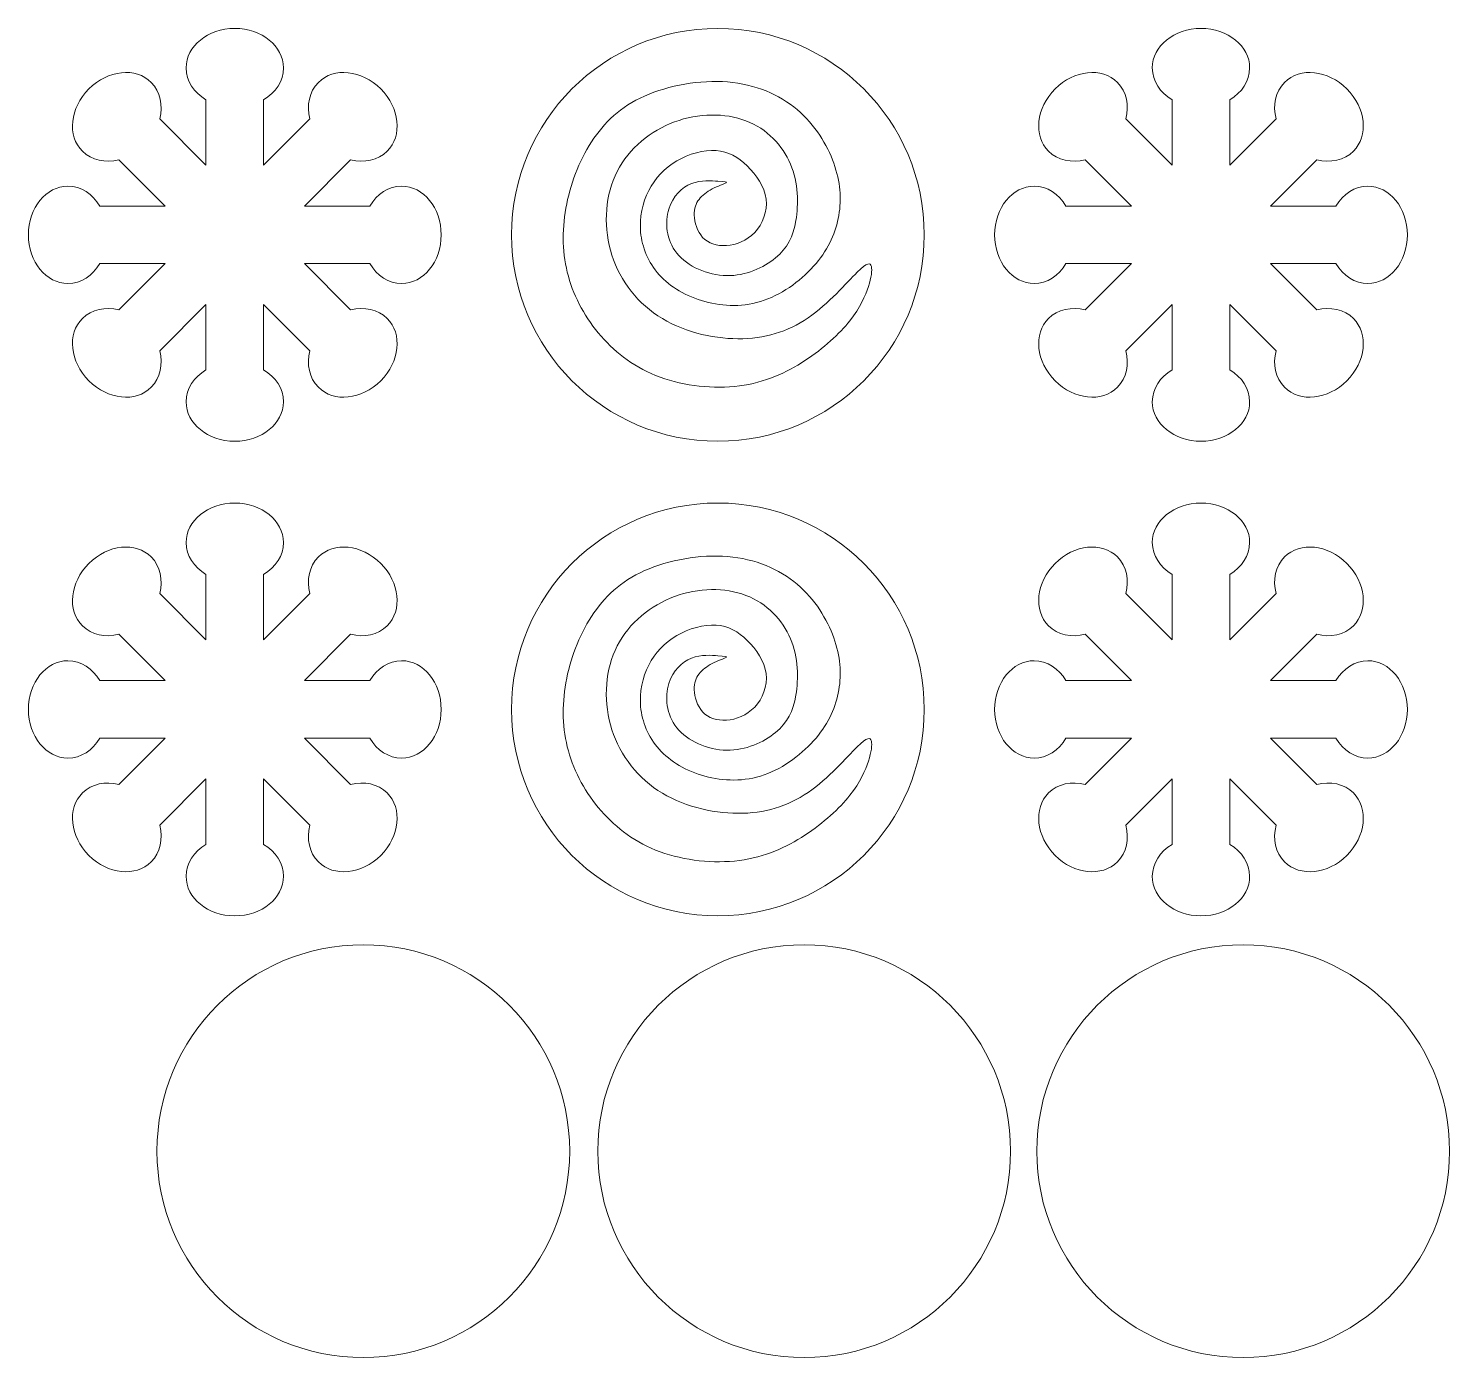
# Model space of a CAD drawing. Header units: centimetres. Extents: x -64 to 64, y -41 to 41.
# Drawn here: x -36.6 to -26.5, y -40.03 to -30.59 of the extents above; entities that cross this region are included whole.
import ezdxf

# ---------------------------------------------------------------- set-up
doc = ezdxf.new("R2010")
doc.units = ezdxf.units.CM
doc.header["$MEASUREMENT"] = 0
doc.layers.add('layer 1', color=7, linetype='Continuous')

msp = doc.modelspace()

# ---------------------------------------------------------------- linework, layer by layer
at = {"layer": 'layer 1', "color": 242, "lineweight": 9}
for points, knots in [([(-35.9564, -32.58827), (-35.9564, -32.58827), (-35.62755, -32.25941), (-35.62755, -32.25941), (-35.62755, -32.25941), (-35.62755, -32.25941), (-36.09263, -32.25941), (-36.09263, -32.25941), (-36.09263, -32.25941), (-36.14375, -32.345), (-36.22607, -32.40056), (-36.31897, -32.40056), (-36.31897, -32.40056), (-36.47411, -32.40056), (-36.59985, -32.24569), (-36.59985, -32.05465), (-36.59985, -32.05465), (-36.59985, -31.8636), (-36.47411, -31.70875), (-36.31897, -31.70875), (-36.31897, -31.70875), (-36.22607, -31.70875), (-36.14375, -31.76431), (-36.09263, -31.84988), (-36.09263, -31.84988), (-36.09263, -31.84988), (-35.62755, -31.84988), (-35.62755, -31.84988), (-35.62755, -31.84988), (-35.62755, -31.84988), (-35.9564, -31.52103), (-35.9564, -31.52103), (-35.9564, -31.52103), (-36.05305, -31.54539), (-36.15057, -31.52645), (-36.21627, -31.46076), (-36.21627, -31.46076), (-36.32595, -31.35107), (-36.30536, -31.15265), (-36.17028, -31.01756), (-36.17028, -31.01756), (-36.03519, -30.88247), (-35.83676, -30.86187), (-35.72707, -30.97157), (-35.72707, -30.97157), (-35.66137, -31.03725), (-35.64245, -31.13477), (-35.6668, -31.23144), (-35.6668, -31.23144), (-35.6668, -31.23144), (-35.33795, -31.56028), (-35.33795, -31.56028), (-35.33795, -31.56028), (-35.33795, -31.56028), (-35.33795, -31.09521), (-35.33795, -31.09521), (-35.33795, -31.09521), (-35.42351, -31.04409), (-35.47909, -30.96177), (-35.47909, -30.86887), (-35.47909, -30.86887), (-35.47909, -30.71373), (-35.32421, -30.58797), (-35.13319, -30.58797), (-35.13319, -30.58797), (-34.94215, -30.58797), (-34.78727, -30.71373), (-34.78727, -30.86887), (-34.78727, -30.86887), (-34.78727, -30.96177), (-34.84284, -31.04409), (-34.92841, -31.09521), (-34.92841, -31.09521), (-34.92841, -31.09521), (-34.92841, -31.56028), (-34.92841, -31.56028), (-34.92841, -31.56028), (-34.92841, -31.56028), (-34.59957, -31.23144), (-34.59957, -31.23144), (-34.59957, -31.23144), (-34.62392, -31.13477), (-34.605, -31.03725), (-34.53931, -30.97157), (-34.53931, -30.97157), (-34.42961, -30.86187), (-34.23119, -30.88247), (-34.09609, -31.01756), (-34.09609, -31.01756), (-33.96101, -31.15265), (-33.94041, -31.35107), (-34.05011, -31.46076), (-34.05011, -31.46076), (-34.1158, -31.52645), (-34.21332, -31.54539), (-34.30997, -31.52103), (-34.30997, -31.52103), (-34.30997, -31.52103), (-34.63881, -31.84988), (-34.63881, -31.84988), (-34.63881, -31.84988), (-34.63881, -31.84988), (-34.17375, -31.84988), (-34.17375, -31.84988), (-34.17375, -31.84988), (-34.12263, -31.76431), (-34.04029, -31.70875), (-33.9474, -31.70875), (-33.9474, -31.70875), (-33.79227, -31.70875), (-33.66652, -31.8636), (-33.66652, -32.05465), (-33.66652, -32.05465), (-33.66652, -32.24569), (-33.79227, -32.40056), (-33.9474, -32.40056), (-33.9474, -32.40056), (-34.04029, -32.40056), (-34.12263, -32.345), (-34.17375, -32.25941), (-34.17375, -32.25941), (-34.17375, -32.25941), (-34.63881, -32.25941), (-34.63881, -32.25941), (-34.63881, -32.25941), (-34.63881, -32.25941), (-34.30997, -32.58827), (-34.30997, -32.58827), (-34.30997, -32.58827), (-34.21332, -32.56391), (-34.1158, -32.58284), (-34.05011, -32.64853), (-34.05011, -32.64853), (-33.94041, -32.75821), (-33.96101, -32.95664), (-34.09609, -33.09173), (-34.09609, -33.09173), (-34.23119, -33.22683), (-34.42961, -33.24741), (-34.53931, -33.13772), (-34.53931, -33.13772), (-34.605, -33.07204), (-34.62392, -32.97452), (-34.59957, -32.87785), (-34.59957, -32.87785), (-34.59957, -32.87785), (-34.92841, -32.54901), (-34.92841, -32.54901), (-34.92841, -32.54901), (-34.92841, -32.54901), (-34.92841, -33.01408), (-34.92841, -33.01408), (-34.92841, -33.01408), (-34.84284, -33.0652), (-34.78727, -33.14755), (-34.78727, -33.24044), (-34.78727, -33.24044), (-34.78727, -33.39556), (-34.94215, -33.52131), (-35.13319, -33.52131), (-35.13319, -33.52131), (-35.32421, -33.52131), (-35.47909, -33.39556), (-35.47909, -33.24044), (-35.47909, -33.24044), (-35.47909, -33.14755), (-35.42351, -33.0652), (-35.33795, -33.01408), (-35.33795, -33.01408), (-35.33795, -33.01408), (-35.33795, -32.54901), (-35.33795, -32.54901), (-35.33795, -32.54901), (-35.33795, -32.54901), (-35.6668, -32.87785), (-35.6668, -32.87785), (-35.6668, -32.87785), (-35.64245, -32.97452), (-35.66137, -33.07204), (-35.72707, -33.13772), (-35.72707, -33.13772), (-35.83676, -33.24741), (-36.03519, -33.22683), (-36.17028, -33.09173), (-36.17028, -33.09173), (-36.30536, -32.95664), (-36.32595, -32.75821), (-36.21627, -32.64853), (-36.21627, -32.64853), (-36.15057, -32.58284), (-36.05305, -32.56391), (-35.9564, -32.58827)], [0, 0, 0, 0, 0.02040816, 0.02040816, 0.02040816, 0.02040816, 0.04081633, 0.04081633, 0.04081633, 0.04081633, 0.06122449, 0.06122449, 0.06122449, 0.06122449, 0.08163265, 0.08163265, 0.08163265, 0.08163265, 0.10204082, 0.10204082, 0.10204082, 0.10204082, 0.12244898, 0.12244898, 0.12244898, 0.12244898, 0.14285714, 0.14285714, 0.14285714, 0.14285714, 0.16326531, 0.16326531, 0.16326531, 0.16326531, 0.18367347, 0.18367347, 0.18367347, 0.18367347, 0.20408163, 0.20408163, 0.20408163, 0.20408163, 0.2244898, 0.2244898, 0.2244898, 0.2244898, 0.24489796, 0.24489796, 0.24489796, 0.24489796, 0.26530612, 0.26530612, 0.26530612, 0.26530612, 0.28571429, 0.28571429, 0.28571429, 0.28571429, 0.30612245, 0.30612245, 0.30612245, 0.30612245, 0.32653061, 0.32653061, 0.32653061, 0.32653061, 0.34693878, 0.34693878, 0.34693878, 0.34693878, 0.36734694, 0.36734694, 0.36734694, 0.36734694, 0.3877551, 0.3877551, 0.3877551, 0.3877551, 0.40816327, 0.40816327, 0.40816327, 0.40816327, 0.42857143, 0.42857143, 0.42857143, 0.42857143, 0.44897959, 0.44897959, 0.44897959, 0.44897959, 0.46938776, 0.46938776, 0.46938776, 0.46938776, 0.48979592, 0.48979592, 0.48979592, 0.48979592, 0.51020408, 0.51020408, 0.51020408, 0.51020408, 0.53061224, 0.53061224, 0.53061224, 0.53061224, 0.55102041, 0.55102041, 0.55102041, 0.55102041, 0.57142857, 0.57142857, 0.57142857, 0.57142857, 0.59183673, 0.59183673, 0.59183673, 0.59183673, 0.6122449, 0.6122449, 0.6122449, 0.6122449, 0.63265306, 0.63265306, 0.63265306, 0.63265306, 0.65306122, 0.65306122, 0.65306122, 0.65306122, 0.67346939, 0.67346939, 0.67346939, 0.67346939, 0.69387755, 0.69387755, 0.69387755, 0.69387755, 0.71428571, 0.71428571, 0.71428571, 0.71428571, 0.73469388, 0.73469388, 0.73469388, 0.73469388, 0.75510204, 0.75510204, 0.75510204, 0.75510204, 0.7755102, 0.7755102, 0.7755102, 0.7755102, 0.79591837, 0.79591837, 0.79591837, 0.79591837, 0.81632653, 0.81632653, 0.81632653, 0.81632653, 0.83673469, 0.83673469, 0.83673469, 0.83673469, 0.85714286, 0.85714286, 0.85714286, 0.85714286, 0.87755102, 0.87755102, 0.87755102, 0.87755102, 0.89795918, 0.89795918, 0.89795918, 0.89795918, 0.91836735, 0.91836735, 0.91836735, 0.91836735, 0.93877551, 0.93877551, 0.93877551, 0.93877551, 0.95918367, 0.95918367, 0.95918367, 0.95918367, 1, 1, 1, 1]), ([(-31.69986, -30.58798), (-32.50988, -30.58798), (-33.16652, -31.24462), (-33.16652, -32.05464), (-33.16652, -32.05464), (-33.16652, -32.86466), (-32.50988, -33.5213), (-31.69986, -33.5213), (-31.69986, -33.5213), (-30.88984, -33.5213), (-30.2332, -32.86466), (-30.2332, -32.05464), (-30.2332, -32.05464), (-30.2332, -31.24462), (-30.88984, -30.58798), (-31.69986, -30.58798)], [0, 0, 0, 0, 0.2, 0.2, 0.2, 0.2, 0.4, 0.4, 0.4, 0.4, 0.6, 0.6, 0.6, 0.6, 1, 1, 1, 1]), ([(-27.44332, -32.58827), (-27.44332, -32.58827), (-27.77217, -32.25943), (-27.77217, -32.25943), (-27.77217, -32.25943), (-27.77217, -32.25943), (-27.30709, -32.25943), (-27.30709, -32.25943), (-27.30709, -32.25943), (-27.25596, -32.34499), (-27.17364, -32.40056), (-27.08075, -32.40056), (-27.08075, -32.40056), (-26.92561, -32.40056), (-26.79985, -32.24568), (-26.79985, -32.05465), (-26.79985, -32.05465), (-26.79985, -31.8636), (-26.92561, -31.70873), (-27.08075, -31.70873), (-27.08075, -31.70873), (-27.17364, -31.70873), (-27.25596, -31.76431), (-27.30709, -31.84988), (-27.30709, -31.84988), (-27.30709, -31.84988), (-27.77217, -31.84988), (-27.77217, -31.84988), (-27.77217, -31.84988), (-27.77217, -31.84988), (-27.44332, -31.52103), (-27.44332, -31.52103), (-27.44332, -31.52103), (-27.34665, -31.54537), (-27.24913, -31.52645), (-27.18345, -31.46076), (-27.18345, -31.46076), (-27.07376, -31.35107), (-27.09435, -31.15265), (-27.22943, -31.01756), (-27.22943, -31.01756), (-27.36453, -30.88247), (-27.56295, -30.86188), (-27.67264, -30.97157), (-27.67264, -30.97157), (-27.73833, -31.03725), (-27.75725, -31.13477), (-27.73291, -31.23144), (-27.73291, -31.23144), (-27.73291, -31.23144), (-28.06176, -31.56029), (-28.06176, -31.56029), (-28.06176, -31.56029), (-28.06176, -31.56029), (-28.06176, -31.09521), (-28.06176, -31.09521), (-28.06176, -31.09521), (-27.97619, -31.04409), (-27.92061, -30.96176), (-27.92061, -30.86887), (-27.92061, -30.86887), (-27.92061, -30.71373), (-28.07548, -30.58797), (-28.26653, -30.58797), (-28.26653, -30.58797), (-28.45756, -30.58797), (-28.61244, -30.71373), (-28.61244, -30.86887), (-28.61244, -30.86887), (-28.61244, -30.96176), (-28.55687, -31.04409), (-28.47131, -31.09521), (-28.47131, -31.09521), (-28.47131, -31.09521), (-28.47131, -31.56029), (-28.47131, -31.56029), (-28.47131, -31.56029), (-28.47131, -31.56029), (-28.80015, -31.23144), (-28.80015, -31.23144), (-28.80015, -31.23144), (-28.7758, -31.13477), (-28.79472, -31.03725), (-28.86041, -30.97157), (-28.86041, -30.97157), (-28.97009, -30.86188), (-29.16852, -30.88247), (-29.30361, -31.01756), (-29.30361, -31.01756), (-29.43871, -31.15265), (-29.45929, -31.35107), (-29.3496, -31.46076), (-29.3496, -31.46076), (-29.28392, -31.52645), (-29.1864, -31.54537), (-29.08973, -31.52103), (-29.08973, -31.52103), (-29.08973, -31.52103), (-28.76089, -31.84988), (-28.76089, -31.84988), (-28.76089, -31.84988), (-28.76089, -31.84988), (-29.22595, -31.84988), (-29.22595, -31.84988), (-29.22595, -31.84988), (-29.27708, -31.76431), (-29.35941, -31.70873), (-29.45232, -31.70873), (-29.45232, -31.70873), (-29.60744, -31.70873), (-29.73319, -31.8636), (-29.73319, -32.05465), (-29.73319, -32.05465), (-29.73319, -32.24568), (-29.60744, -32.40056), (-29.45232, -32.40056), (-29.45232, -32.40056), (-29.35941, -32.40056), (-29.27708, -32.34499), (-29.22595, -32.25943), (-29.22595, -32.25943), (-29.22595, -32.25943), (-28.76089, -32.25943), (-28.76089, -32.25943), (-28.76089, -32.25943), (-28.76089, -32.25943), (-29.08973, -32.58827), (-29.08973, -32.58827), (-29.08973, -32.58827), (-29.1864, -32.56392), (-29.28392, -32.58285), (-29.3496, -32.64853), (-29.3496, -32.64853), (-29.45929, -32.75821), (-29.43871, -32.95664), (-29.30361, -33.09173), (-29.30361, -33.09173), (-29.16852, -33.22684), (-28.97009, -33.24741), (-28.86041, -33.13772), (-28.86041, -33.13772), (-28.79472, -33.07204), (-28.7758, -32.97452), (-28.80015, -32.87785), (-28.80015, -32.87785), (-28.80015, -32.87785), (-28.47131, -32.54901), (-28.47131, -32.54901), (-28.47131, -32.54901), (-28.47131, -32.54901), (-28.47131, -33.01407), (-28.47131, -33.01407), (-28.47131, -33.01407), (-28.55687, -33.0652), (-28.61244, -33.14755), (-28.61244, -33.24044), (-28.61244, -33.24044), (-28.61244, -33.39556), (-28.45756, -33.52131), (-28.26653, -33.52131), (-28.26653, -33.52131), (-28.07548, -33.52131), (-27.92061, -33.39556), (-27.92061, -33.24044), (-27.92061, -33.24044), (-27.92061, -33.14755), (-27.97619, -33.0652), (-28.06176, -33.01407), (-28.06176, -33.01407), (-28.06176, -33.01407), (-28.06176, -32.54901), (-28.06176, -32.54901), (-28.06176, -32.54901), (-28.06176, -32.54901), (-27.73291, -32.87785), (-27.73291, -32.87785), (-27.73291, -32.87785), (-27.75725, -32.97452), (-27.73833, -33.07204), (-27.67264, -33.13772), (-27.67264, -33.13772), (-27.56295, -33.24741), (-27.36453, -33.22684), (-27.22943, -33.09173), (-27.22943, -33.09173), (-27.09435, -32.95664), (-27.07376, -32.75821), (-27.18345, -32.64853), (-27.18345, -32.64853), (-27.24913, -32.58285), (-27.34665, -32.56392), (-27.44332, -32.58827)], [0, 0, 0, 0, 0.02040816, 0.02040816, 0.02040816, 0.02040816, 0.04081633, 0.04081633, 0.04081633, 0.04081633, 0.06122449, 0.06122449, 0.06122449, 0.06122449, 0.08163265, 0.08163265, 0.08163265, 0.08163265, 0.10204082, 0.10204082, 0.10204082, 0.10204082, 0.12244898, 0.12244898, 0.12244898, 0.12244898, 0.14285714, 0.14285714, 0.14285714, 0.14285714, 0.16326531, 0.16326531, 0.16326531, 0.16326531, 0.18367347, 0.18367347, 0.18367347, 0.18367347, 0.20408163, 0.20408163, 0.20408163, 0.20408163, 0.2244898, 0.2244898, 0.2244898, 0.2244898, 0.24489796, 0.24489796, 0.24489796, 0.24489796, 0.26530612, 0.26530612, 0.26530612, 0.26530612, 0.28571429, 0.28571429, 0.28571429, 0.28571429, 0.30612245, 0.30612245, 0.30612245, 0.30612245, 0.32653061, 0.32653061, 0.32653061, 0.32653061, 0.34693878, 0.34693878, 0.34693878, 0.34693878, 0.36734694, 0.36734694, 0.36734694, 0.36734694, 0.3877551, 0.3877551, 0.3877551, 0.3877551, 0.40816327, 0.40816327, 0.40816327, 0.40816327, 0.42857143, 0.42857143, 0.42857143, 0.42857143, 0.44897959, 0.44897959, 0.44897959, 0.44897959, 0.46938776, 0.46938776, 0.46938776, 0.46938776, 0.48979592, 0.48979592, 0.48979592, 0.48979592, 0.51020408, 0.51020408, 0.51020408, 0.51020408, 0.53061224, 0.53061224, 0.53061224, 0.53061224, 0.55102041, 0.55102041, 0.55102041, 0.55102041, 0.57142857, 0.57142857, 0.57142857, 0.57142857, 0.59183673, 0.59183673, 0.59183673, 0.59183673, 0.6122449, 0.6122449, 0.6122449, 0.6122449, 0.63265306, 0.63265306, 0.63265306, 0.63265306, 0.65306122, 0.65306122, 0.65306122, 0.65306122, 0.67346939, 0.67346939, 0.67346939, 0.67346939, 0.69387755, 0.69387755, 0.69387755, 0.69387755, 0.71428571, 0.71428571, 0.71428571, 0.71428571, 0.73469388, 0.73469388, 0.73469388, 0.73469388, 0.75510204, 0.75510204, 0.75510204, 0.75510204, 0.7755102, 0.7755102, 0.7755102, 0.7755102, 0.79591837, 0.79591837, 0.79591837, 0.79591837, 0.81632653, 0.81632653, 0.81632653, 0.81632653, 0.83673469, 0.83673469, 0.83673469, 0.83673469, 0.85714286, 0.85714286, 0.85714286, 0.85714286, 0.87755102, 0.87755102, 0.87755102, 0.87755102, 0.89795918, 0.89795918, 0.89795918, 0.89795918, 0.91836735, 0.91836735, 0.91836735, 0.91836735, 0.93877551, 0.93877551, 0.93877551, 0.93877551, 0.95918367, 0.95918367, 0.95918367, 0.95918367, 1, 1, 1, 1]), ([(-30.71015, -32.32099), (-30.78431, -32.39404), (-30.91244, -32.54465), (-31.05855, -32.64467), (-31.05855, -32.64467), (-31.20465, -32.7447), (-31.36873, -32.79415), (-31.55755, -32.79303), (-31.55755, -32.79303), (-31.74636, -32.7919), (-31.9599, -32.7402), (-32.12624, -32.63007), (-32.12624, -32.63007), (-32.29257, -32.51992), (-32.41169, -32.35133), (-32.46339, -32.16366), (-32.46339, -32.16366), (-32.51509, -31.97596), (-32.49936, -31.76916), (-32.41507, -31.60396), (-32.41507, -31.60396), (-32.33078, -31.43875), (-32.17793, -31.31512), (-32.00767, -31.25219), (-32.00767, -31.25219), (-31.83741, -31.18927), (-31.64973, -31.18702), (-31.50027, -31.24435), (-31.50027, -31.24435), (-31.35079, -31.30168), (-31.23953, -31.41855), (-31.18335, -31.55229), (-31.18335, -31.55229), (-31.12715, -31.68603), (-31.12605, -31.83664), (-31.14573, -31.9524), (-31.14573, -31.9524), (-31.1654, -32.06816), (-31.20584, -32.14907), (-31.29015, -32.21875), (-31.29015, -32.21875), (-31.37444, -32.28842), (-31.50255, -32.34687), (-31.63799, -32.34462), (-31.63799, -32.34462), (-31.77341, -32.34235), (-31.91615, -32.27943), (-31.99199, -32.18502), (-31.99199, -32.18502), (-32.06784, -32.09061), (-32.07682, -31.96473), (-32.04871, -31.87145), (-32.04871, -31.87145), (-32.02059, -31.77815), (-31.9554, -31.71747), (-31.88685, -31.6905), (-31.88685, -31.6905), (-31.81828, -31.66352), (-31.74636, -31.67027), (-31.69916, -31.67365), (-31.69916, -31.67365), (-31.65195, -31.67701), (-31.62947, -31.67701), (-31.64184, -31.68489), (-31.64184, -31.68489), (-31.6542, -31.69275), (-31.7014, -31.70848), (-31.74075, -31.72871), (-31.74075, -31.72871), (-31.78008, -31.74894), (-31.81155, -31.77367), (-31.83403, -31.80289), (-31.83403, -31.80289), (-31.85651, -31.83212), (-31.86998, -31.86582), (-31.86773, -31.91527), (-31.86773, -31.91527), (-31.86548, -31.96473), (-31.84752, -32.02991), (-31.80819, -32.07262), (-31.80819, -32.07262), (-31.76884, -32.11533), (-31.70815, -32.13555), (-31.63959, -32.13105), (-31.63959, -32.13105), (-31.57103, -32.12656), (-31.49461, -32.09735), (-31.43842, -32.03779), (-31.43842, -32.03779), (-31.38222, -31.97821), (-31.34625, -31.88831), (-31.35749, -31.80065), (-31.35749, -31.80065), (-31.36873, -31.71298), (-31.42718, -31.62757), (-31.49125, -31.56463), (-31.49125, -31.56463), (-31.55531, -31.50169), (-31.62498, -31.46123), (-31.71264, -31.45562), (-31.71264, -31.45562), (-31.80031, -31.44999), (-31.90595, -31.47921), (-31.9925, -31.5298), (-31.9925, -31.5298), (-32.07903, -31.58037), (-32.14646, -31.65228), (-32.19141, -31.73995), (-32.19141, -31.73995), (-32.23637, -31.82762), (-32.25885, -31.93101), (-32.24874, -32.03666), (-32.24874, -32.03666), (-32.23862, -32.14231), (-32.19592, -32.25019), (-32.11725, -32.33786), (-32.11725, -32.33786), (-32.03857, -32.42553), (-31.92394, -32.49295), (-31.79245, -32.52891), (-31.79245, -32.52891), (-31.66094, -32.56488), (-31.5126, -32.56938), (-31.37099, -32.51992), (-31.37099, -32.51992), (-31.22938, -32.47047), (-31.0945, -32.36708), (-31.00236, -32.25807), (-31.00236, -32.25807), (-30.91019, -32.14904), (-30.86074, -32.03441), (-30.84051, -31.9164), (-30.84051, -31.9164), (-30.82028, -31.79838), (-30.82927, -31.67701), (-30.87647, -31.54552), (-30.87647, -31.54552), (-30.92368, -31.41402), (-31.00908, -31.27241), (-31.13665, -31.16507), (-31.13665, -31.16507), (-31.26421, -31.05774), (-31.43392, -30.98469), (-31.6306, -30.96839), (-31.6306, -30.96839), (-31.82729, -30.95209), (-32.05093, -30.99255), (-32.2212, -31.06842), (-32.2212, -31.06842), (-32.39148, -31.14428), (-32.50835, -31.25556), (-32.59827, -31.39436), (-32.59827, -31.39436), (-32.68818, -31.53315), (-32.75111, -31.69949), (-32.78033, -31.8647), (-32.78033, -31.8647), (-32.80955, -32.02991), (-32.80506, -32.19399), (-32.76235, -32.3491), (-32.76235, -32.3491), (-32.71964, -32.50419), (-32.63873, -32.6503), (-32.52971, -32.77505), (-32.52971, -32.77505), (-32.4207, -32.8998), (-32.28358, -33.00319), (-32.1105, -33.06613), (-32.1105, -33.06613), (-31.93743, -33.12907), (-31.72838, -33.15155), (-31.54743, -33.12795), (-31.54743, -33.12795), (-31.36648, -33.10434), (-31.21364, -33.03466), (-31.08103, -32.94812), (-31.08103, -32.94812), (-30.94841, -32.86157), (-30.83601, -32.75818), (-30.76185, -32.6649), (-30.76185, -32.6649), (-30.68767, -32.57161), (-30.6517, -32.48845), (-30.63035, -32.42215), (-30.63035, -32.42215), (-30.60899, -32.35583), (-30.60225, -32.30639), (-30.60899, -32.27941), (-30.60899, -32.27941), (-30.61573, -32.25244), (-30.63597, -32.24794), (-30.71015, -32.32099)], [0, 0, 0, 0, 0.02040816, 0.02040816, 0.02040816, 0.02040816, 0.04081633, 0.04081633, 0.04081633, 0.04081633, 0.06122449, 0.06122449, 0.06122449, 0.06122449, 0.08163265, 0.08163265, 0.08163265, 0.08163265, 0.10204082, 0.10204082, 0.10204082, 0.10204082, 0.12244898, 0.12244898, 0.12244898, 0.12244898, 0.14285714, 0.14285714, 0.14285714, 0.14285714, 0.16326531, 0.16326531, 0.16326531, 0.16326531, 0.18367347, 0.18367347, 0.18367347, 0.18367347, 0.20408163, 0.20408163, 0.20408163, 0.20408163, 0.2244898, 0.2244898, 0.2244898, 0.2244898, 0.24489796, 0.24489796, 0.24489796, 0.24489796, 0.26530612, 0.26530612, 0.26530612, 0.26530612, 0.28571429, 0.28571429, 0.28571429, 0.28571429, 0.30612245, 0.30612245, 0.30612245, 0.30612245, 0.32653061, 0.32653061, 0.32653061, 0.32653061, 0.34693878, 0.34693878, 0.34693878, 0.34693878, 0.36734694, 0.36734694, 0.36734694, 0.36734694, 0.3877551, 0.3877551, 0.3877551, 0.3877551, 0.40816327, 0.40816327, 0.40816327, 0.40816327, 0.42857143, 0.42857143, 0.42857143, 0.42857143, 0.44897959, 0.44897959, 0.44897959, 0.44897959, 0.46938776, 0.46938776, 0.46938776, 0.46938776, 0.48979592, 0.48979592, 0.48979592, 0.48979592, 0.51020408, 0.51020408, 0.51020408, 0.51020408, 0.53061224, 0.53061224, 0.53061224, 0.53061224, 0.55102041, 0.55102041, 0.55102041, 0.55102041, 0.57142857, 0.57142857, 0.57142857, 0.57142857, 0.59183673, 0.59183673, 0.59183673, 0.59183673, 0.6122449, 0.6122449, 0.6122449, 0.6122449, 0.63265306, 0.63265306, 0.63265306, 0.63265306, 0.65306122, 0.65306122, 0.65306122, 0.65306122, 0.67346939, 0.67346939, 0.67346939, 0.67346939, 0.69387755, 0.69387755, 0.69387755, 0.69387755, 0.71428571, 0.71428571, 0.71428571, 0.71428571, 0.73469388, 0.73469388, 0.73469388, 0.73469388, 0.75510204, 0.75510204, 0.75510204, 0.75510204, 0.7755102, 0.7755102, 0.7755102, 0.7755102, 0.79591837, 0.79591837, 0.79591837, 0.79591837, 0.81632653, 0.81632653, 0.81632653, 0.81632653, 0.83673469, 0.83673469, 0.83673469, 0.83673469, 0.85714286, 0.85714286, 0.85714286, 0.85714286, 0.87755102, 0.87755102, 0.87755102, 0.87755102, 0.89795918, 0.89795918, 0.89795918, 0.89795918, 0.91836735, 0.91836735, 0.91836735, 0.91836735, 0.93877551, 0.93877551, 0.93877551, 0.93877551, 0.95918367, 0.95918367, 0.95918367, 0.95918367, 1, 1, 1, 1]), ([(-35.9564, -35.96049), (-35.9564, -35.96049), (-35.62755, -35.63164), (-35.62755, -35.63164), (-35.62755, -35.63164), (-35.62755, -35.63164), (-36.09263, -35.63164), (-36.09263, -35.63164), (-36.09263, -35.63164), (-36.14375, -35.71723), (-36.22607, -35.77279), (-36.31897, -35.77279), (-36.31897, -35.77279), (-36.47411, -35.77279), (-36.59985, -35.61792), (-36.59985, -35.42688), (-36.59985, -35.42688), (-36.59985, -35.23583), (-36.47411, -35.08097), (-36.31897, -35.08097), (-36.31897, -35.08097), (-36.22607, -35.08097), (-36.14375, -35.13653), (-36.09263, -35.22211), (-36.09263, -35.22211), (-36.09263, -35.22211), (-35.62755, -35.22211), (-35.62755, -35.22211), (-35.62755, -35.22211), (-35.62755, -35.22211), (-35.9564, -34.89325), (-35.9564, -34.89325), (-35.9564, -34.89325), (-36.05305, -34.91761), (-36.15057, -34.89868), (-36.21627, -34.83299), (-36.21627, -34.83299), (-36.32595, -34.72329), (-36.30536, -34.52488), (-36.17028, -34.38979), (-36.17028, -34.38979), (-36.03519, -34.25469), (-35.83676, -34.23409), (-35.72707, -34.3438), (-35.72707, -34.3438), (-35.66137, -34.40948), (-35.64245, -34.507), (-35.6668, -34.60367), (-35.6668, -34.60367), (-35.6668, -34.60367), (-35.33795, -34.93251), (-35.33795, -34.93251), (-35.33795, -34.93251), (-35.33795, -34.93251), (-35.33795, -34.46744), (-35.33795, -34.46744), (-35.33795, -34.46744), (-35.42351, -34.41632), (-35.47909, -34.334), (-35.47909, -34.24109), (-35.47909, -34.24109), (-35.47909, -34.08596), (-35.32421, -33.9602), (-35.13319, -33.9602), (-35.13319, -33.9602), (-34.94215, -33.9602), (-34.78727, -34.08596), (-34.78727, -34.24109), (-34.78727, -34.24109), (-34.78727, -34.334), (-34.84284, -34.41632), (-34.92841, -34.46744), (-34.92841, -34.46744), (-34.92841, -34.46744), (-34.92841, -34.93251), (-34.92841, -34.93251), (-34.92841, -34.93251), (-34.92841, -34.93251), (-34.59957, -34.60367), (-34.59957, -34.60367), (-34.59957, -34.60367), (-34.62392, -34.507), (-34.605, -34.40948), (-34.53931, -34.3438), (-34.53931, -34.3438), (-34.42961, -34.23409), (-34.23119, -34.25469), (-34.09609, -34.38979), (-34.09609, -34.38979), (-33.96101, -34.52488), (-33.94041, -34.72329), (-34.05011, -34.83299), (-34.05011, -34.83299), (-34.1158, -34.89868), (-34.21332, -34.91761), (-34.30997, -34.89325), (-34.30997, -34.89325), (-34.30997, -34.89325), (-34.63881, -35.22211), (-34.63881, -35.22211), (-34.63881, -35.22211), (-34.63881, -35.22211), (-34.17375, -35.22211), (-34.17375, -35.22211), (-34.17375, -35.22211), (-34.12263, -35.13653), (-34.04029, -35.08097), (-33.9474, -35.08097), (-33.9474, -35.08097), (-33.79227, -35.08097), (-33.66652, -35.23583), (-33.66652, -35.42688), (-33.66652, -35.42688), (-33.66652, -35.61792), (-33.79227, -35.77279), (-33.9474, -35.77279), (-33.9474, -35.77279), (-34.04029, -35.77279), (-34.12263, -35.71723), (-34.17375, -35.63164), (-34.17375, -35.63164), (-34.17375, -35.63164), (-34.63881, -35.63164), (-34.63881, -35.63164), (-34.63881, -35.63164), (-34.63881, -35.63164), (-34.30997, -35.96049), (-34.30997, -35.96049), (-34.30997, -35.96049), (-34.21332, -35.93613), (-34.1158, -35.95507), (-34.05011, -36.02076), (-34.05011, -36.02076), (-33.94041, -36.13044), (-33.96101, -36.32887), (-34.09609, -36.46396), (-34.09609, -36.46396), (-34.23119, -36.59905), (-34.42961, -36.61964), (-34.53931, -36.50995), (-34.53931, -36.50995), (-34.605, -36.44427), (-34.62392, -36.34675), (-34.59957, -36.25008), (-34.59957, -36.25008), (-34.59957, -36.25008), (-34.92841, -35.92124), (-34.92841, -35.92124), (-34.92841, -35.92124), (-34.92841, -35.92124), (-34.92841, -36.38631), (-34.92841, -36.38631), (-34.92841, -36.38631), (-34.84284, -36.43743), (-34.78727, -36.51977), (-34.78727, -36.61267), (-34.78727, -36.61267), (-34.78727, -36.76779), (-34.94215, -36.89353), (-35.13319, -36.89353), (-35.13319, -36.89353), (-35.32421, -36.89353), (-35.47909, -36.76779), (-35.47909, -36.61267), (-35.47909, -36.61267), (-35.47909, -36.51977), (-35.42351, -36.43743), (-35.33795, -36.38631), (-35.33795, -36.38631), (-35.33795, -36.38631), (-35.33795, -35.92124), (-35.33795, -35.92124), (-35.33795, -35.92124), (-35.33795, -35.92124), (-35.6668, -36.25008), (-35.6668, -36.25008), (-35.6668, -36.25008), (-35.64245, -36.34675), (-35.66137, -36.44427), (-35.72707, -36.50995), (-35.72707, -36.50995), (-35.83676, -36.61964), (-36.03519, -36.59905), (-36.17028, -36.46396), (-36.17028, -36.46396), (-36.30536, -36.32887), (-36.32595, -36.13044), (-36.21627, -36.02076), (-36.21627, -36.02076), (-36.15057, -35.95507), (-36.05305, -35.93613), (-35.9564, -35.96049)], [0, 0, 0, 0, 0.02040816, 0.02040816, 0.02040816, 0.02040816, 0.04081633, 0.04081633, 0.04081633, 0.04081633, 0.06122449, 0.06122449, 0.06122449, 0.06122449, 0.08163265, 0.08163265, 0.08163265, 0.08163265, 0.10204082, 0.10204082, 0.10204082, 0.10204082, 0.12244898, 0.12244898, 0.12244898, 0.12244898, 0.14285714, 0.14285714, 0.14285714, 0.14285714, 0.16326531, 0.16326531, 0.16326531, 0.16326531, 0.18367347, 0.18367347, 0.18367347, 0.18367347, 0.20408163, 0.20408163, 0.20408163, 0.20408163, 0.2244898, 0.2244898, 0.2244898, 0.2244898, 0.24489796, 0.24489796, 0.24489796, 0.24489796, 0.26530612, 0.26530612, 0.26530612, 0.26530612, 0.28571429, 0.28571429, 0.28571429, 0.28571429, 0.30612245, 0.30612245, 0.30612245, 0.30612245, 0.32653061, 0.32653061, 0.32653061, 0.32653061, 0.34693878, 0.34693878, 0.34693878, 0.34693878, 0.36734694, 0.36734694, 0.36734694, 0.36734694, 0.3877551, 0.3877551, 0.3877551, 0.3877551, 0.40816327, 0.40816327, 0.40816327, 0.40816327, 0.42857143, 0.42857143, 0.42857143, 0.42857143, 0.44897959, 0.44897959, 0.44897959, 0.44897959, 0.46938776, 0.46938776, 0.46938776, 0.46938776, 0.48979592, 0.48979592, 0.48979592, 0.48979592, 0.51020408, 0.51020408, 0.51020408, 0.51020408, 0.53061224, 0.53061224, 0.53061224, 0.53061224, 0.55102041, 0.55102041, 0.55102041, 0.55102041, 0.57142857, 0.57142857, 0.57142857, 0.57142857, 0.59183673, 0.59183673, 0.59183673, 0.59183673, 0.6122449, 0.6122449, 0.6122449, 0.6122449, 0.63265306, 0.63265306, 0.63265306, 0.63265306, 0.65306122, 0.65306122, 0.65306122, 0.65306122, 0.67346939, 0.67346939, 0.67346939, 0.67346939, 0.69387755, 0.69387755, 0.69387755, 0.69387755, 0.71428571, 0.71428571, 0.71428571, 0.71428571, 0.73469388, 0.73469388, 0.73469388, 0.73469388, 0.75510204, 0.75510204, 0.75510204, 0.75510204, 0.7755102, 0.7755102, 0.7755102, 0.7755102, 0.79591837, 0.79591837, 0.79591837, 0.79591837, 0.81632653, 0.81632653, 0.81632653, 0.81632653, 0.83673469, 0.83673469, 0.83673469, 0.83673469, 0.85714286, 0.85714286, 0.85714286, 0.85714286, 0.87755102, 0.87755102, 0.87755102, 0.87755102, 0.89795918, 0.89795918, 0.89795918, 0.89795918, 0.91836735, 0.91836735, 0.91836735, 0.91836735, 0.93877551, 0.93877551, 0.93877551, 0.93877551, 0.95918367, 0.95918367, 0.95918367, 0.95918367, 1, 1, 1, 1]), ([(-31.69986, -33.96021), (-32.50988, -33.96021), (-33.16652, -34.61685), (-33.16652, -35.42687), (-33.16652, -35.42687), (-33.16652, -36.23689), (-32.50988, -36.89353), (-31.69986, -36.89353), (-31.69986, -36.89353), (-30.88984, -36.89353), (-30.2332, -36.23689), (-30.2332, -35.42687), (-30.2332, -35.42687), (-30.2332, -34.61685), (-30.88984, -33.96021), (-31.69986, -33.96021)], [0, 0, 0, 0, 0.2, 0.2, 0.2, 0.2, 0.4, 0.4, 0.4, 0.4, 0.6, 0.6, 0.6, 0.6, 1, 1, 1, 1]), ([(-27.44332, -35.96049), (-27.44332, -35.96049), (-27.77217, -35.63165), (-27.77217, -35.63165), (-27.77217, -35.63165), (-27.77217, -35.63165), (-27.30709, -35.63165), (-27.30709, -35.63165), (-27.30709, -35.63165), (-27.25596, -35.71721), (-27.17364, -35.77279), (-27.08075, -35.77279), (-27.08075, -35.77279), (-26.92561, -35.77279), (-26.79985, -35.61791), (-26.79985, -35.42688), (-26.79985, -35.42688), (-26.79985, -35.23583), (-26.92561, -35.08096), (-27.08075, -35.08096), (-27.08075, -35.08096), (-27.17364, -35.08096), (-27.25596, -35.13653), (-27.30709, -35.22211), (-27.30709, -35.22211), (-27.30709, -35.22211), (-27.77217, -35.22211), (-27.77217, -35.22211), (-27.77217, -35.22211), (-27.77217, -35.22211), (-27.44332, -34.89325), (-27.44332, -34.89325), (-27.44332, -34.89325), (-27.34665, -34.9176), (-27.24913, -34.89868), (-27.18345, -34.83299), (-27.18345, -34.83299), (-27.07376, -34.72329), (-27.09435, -34.52488), (-27.22943, -34.38979), (-27.22943, -34.38979), (-27.36453, -34.25469), (-27.56295, -34.23411), (-27.67264, -34.3438), (-27.67264, -34.3438), (-27.73833, -34.40948), (-27.75725, -34.507), (-27.73291, -34.60367), (-27.73291, -34.60367), (-27.73291, -34.60367), (-28.06176, -34.93252), (-28.06176, -34.93252), (-28.06176, -34.93252), (-28.06176, -34.93252), (-28.06176, -34.46744), (-28.06176, -34.46744), (-28.06176, -34.46744), (-27.97619, -34.41632), (-27.92061, -34.33399), (-27.92061, -34.24109), (-27.92061, -34.24109), (-27.92061, -34.08596), (-28.07548, -33.9602), (-28.26653, -33.9602), (-28.26653, -33.9602), (-28.45756, -33.9602), (-28.61244, -34.08596), (-28.61244, -34.24109), (-28.61244, -34.24109), (-28.61244, -34.33399), (-28.55687, -34.41632), (-28.47131, -34.46744), (-28.47131, -34.46744), (-28.47131, -34.46744), (-28.47131, -34.93252), (-28.47131, -34.93252), (-28.47131, -34.93252), (-28.47131, -34.93252), (-28.80015, -34.60367), (-28.80015, -34.60367), (-28.80015, -34.60367), (-28.7758, -34.507), (-28.79472, -34.40948), (-28.86041, -34.3438), (-28.86041, -34.3438), (-28.97009, -34.23411), (-29.16852, -34.25469), (-29.30361, -34.38979), (-29.30361, -34.38979), (-29.43871, -34.52488), (-29.45929, -34.72329), (-29.3496, -34.83299), (-29.3496, -34.83299), (-29.28392, -34.89868), (-29.1864, -34.9176), (-29.08973, -34.89325), (-29.08973, -34.89325), (-29.08973, -34.89325), (-28.76089, -35.22211), (-28.76089, -35.22211), (-28.76089, -35.22211), (-28.76089, -35.22211), (-29.22595, -35.22211), (-29.22595, -35.22211), (-29.22595, -35.22211), (-29.27708, -35.13653), (-29.35941, -35.08096), (-29.45232, -35.08096), (-29.45232, -35.08096), (-29.60744, -35.08096), (-29.73319, -35.23583), (-29.73319, -35.42688), (-29.73319, -35.42688), (-29.73319, -35.61791), (-29.60744, -35.77279), (-29.45232, -35.77279), (-29.45232, -35.77279), (-29.35941, -35.77279), (-29.27708, -35.71721), (-29.22595, -35.63165), (-29.22595, -35.63165), (-29.22595, -35.63165), (-28.76089, -35.63165), (-28.76089, -35.63165), (-28.76089, -35.63165), (-28.76089, -35.63165), (-29.08973, -35.96049), (-29.08973, -35.96049), (-29.08973, -35.96049), (-29.1864, -35.93615), (-29.28392, -35.95508), (-29.3496, -36.02076), (-29.3496, -36.02076), (-29.45929, -36.13044), (-29.43871, -36.32887), (-29.30361, -36.46396), (-29.30361, -36.46396), (-29.16852, -36.59907), (-28.97009, -36.61964), (-28.86041, -36.50995), (-28.86041, -36.50995), (-28.79472, -36.44427), (-28.7758, -36.34675), (-28.80015, -36.25008), (-28.80015, -36.25008), (-28.80015, -36.25008), (-28.47131, -35.92124), (-28.47131, -35.92124), (-28.47131, -35.92124), (-28.47131, -35.92124), (-28.47131, -36.38629), (-28.47131, -36.38629), (-28.47131, -36.38629), (-28.55687, -36.43743), (-28.61244, -36.51977), (-28.61244, -36.61267), (-28.61244, -36.61267), (-28.61244, -36.76779), (-28.45756, -36.89353), (-28.26653, -36.89353), (-28.26653, -36.89353), (-28.07548, -36.89353), (-27.92061, -36.76779), (-27.92061, -36.61267), (-27.92061, -36.61267), (-27.92061, -36.51977), (-27.97619, -36.43743), (-28.06176, -36.38629), (-28.06176, -36.38629), (-28.06176, -36.38629), (-28.06176, -35.92124), (-28.06176, -35.92124), (-28.06176, -35.92124), (-28.06176, -35.92124), (-27.73291, -36.25008), (-27.73291, -36.25008), (-27.73291, -36.25008), (-27.75725, -36.34675), (-27.73833, -36.44427), (-27.67264, -36.50995), (-27.67264, -36.50995), (-27.56295, -36.61964), (-27.36453, -36.59907), (-27.22943, -36.46396), (-27.22943, -36.46396), (-27.09435, -36.32887), (-27.07376, -36.13044), (-27.18345, -36.02076), (-27.18345, -36.02076), (-27.24913, -35.95508), (-27.34665, -35.93615), (-27.44332, -35.96049)], [0, 0, 0, 0, 0.02040816, 0.02040816, 0.02040816, 0.02040816, 0.04081633, 0.04081633, 0.04081633, 0.04081633, 0.06122449, 0.06122449, 0.06122449, 0.06122449, 0.08163265, 0.08163265, 0.08163265, 0.08163265, 0.10204082, 0.10204082, 0.10204082, 0.10204082, 0.12244898, 0.12244898, 0.12244898, 0.12244898, 0.14285714, 0.14285714, 0.14285714, 0.14285714, 0.16326531, 0.16326531, 0.16326531, 0.16326531, 0.18367347, 0.18367347, 0.18367347, 0.18367347, 0.20408163, 0.20408163, 0.20408163, 0.20408163, 0.2244898, 0.2244898, 0.2244898, 0.2244898, 0.24489796, 0.24489796, 0.24489796, 0.24489796, 0.26530612, 0.26530612, 0.26530612, 0.26530612, 0.28571429, 0.28571429, 0.28571429, 0.28571429, 0.30612245, 0.30612245, 0.30612245, 0.30612245, 0.32653061, 0.32653061, 0.32653061, 0.32653061, 0.34693878, 0.34693878, 0.34693878, 0.34693878, 0.36734694, 0.36734694, 0.36734694, 0.36734694, 0.3877551, 0.3877551, 0.3877551, 0.3877551, 0.40816327, 0.40816327, 0.40816327, 0.40816327, 0.42857143, 0.42857143, 0.42857143, 0.42857143, 0.44897959, 0.44897959, 0.44897959, 0.44897959, 0.46938776, 0.46938776, 0.46938776, 0.46938776, 0.48979592, 0.48979592, 0.48979592, 0.48979592, 0.51020408, 0.51020408, 0.51020408, 0.51020408, 0.53061224, 0.53061224, 0.53061224, 0.53061224, 0.55102041, 0.55102041, 0.55102041, 0.55102041, 0.57142857, 0.57142857, 0.57142857, 0.57142857, 0.59183673, 0.59183673, 0.59183673, 0.59183673, 0.6122449, 0.6122449, 0.6122449, 0.6122449, 0.63265306, 0.63265306, 0.63265306, 0.63265306, 0.65306122, 0.65306122, 0.65306122, 0.65306122, 0.67346939, 0.67346939, 0.67346939, 0.67346939, 0.69387755, 0.69387755, 0.69387755, 0.69387755, 0.71428571, 0.71428571, 0.71428571, 0.71428571, 0.73469388, 0.73469388, 0.73469388, 0.73469388, 0.75510204, 0.75510204, 0.75510204, 0.75510204, 0.7755102, 0.7755102, 0.7755102, 0.7755102, 0.79591837, 0.79591837, 0.79591837, 0.79591837, 0.81632653, 0.81632653, 0.81632653, 0.81632653, 0.83673469, 0.83673469, 0.83673469, 0.83673469, 0.85714286, 0.85714286, 0.85714286, 0.85714286, 0.87755102, 0.87755102, 0.87755102, 0.87755102, 0.89795918, 0.89795918, 0.89795918, 0.89795918, 0.91836735, 0.91836735, 0.91836735, 0.91836735, 0.93877551, 0.93877551, 0.93877551, 0.93877551, 0.95918367, 0.95918367, 0.95918367, 0.95918367, 1, 1, 1, 1]), ([(-30.71015, -35.69322), (-30.78431, -35.76627), (-30.91244, -35.91688), (-31.05855, -36.0169), (-31.05855, -36.0169), (-31.20465, -36.11692), (-31.36873, -36.16638), (-31.55755, -36.16526), (-31.55755, -36.16526), (-31.74636, -36.16413), (-31.9599, -36.11243), (-32.12624, -36.0023), (-32.12624, -36.0023), (-32.29257, -35.89215), (-32.41169, -35.72356), (-32.46339, -35.53588), (-32.46339, -35.53588), (-32.51509, -35.34819), (-32.49936, -35.14139), (-32.41507, -34.97619), (-32.41507, -34.97619), (-32.33078, -34.81098), (-32.17793, -34.68734), (-32.00767, -34.62442), (-32.00767, -34.62442), (-31.83741, -34.56149), (-31.64973, -34.55925), (-31.50027, -34.61657), (-31.50027, -34.61657), (-31.35079, -34.6739), (-31.23953, -34.79078), (-31.18335, -34.92452), (-31.18335, -34.92452), (-31.12715, -35.05826), (-31.12605, -35.20887), (-31.14573, -35.32463), (-31.14573, -35.32463), (-31.1654, -35.44039), (-31.20584, -35.52129), (-31.29015, -35.59098), (-31.29015, -35.59098), (-31.37444, -35.66065), (-31.50255, -35.71909), (-31.63799, -35.71684), (-31.63799, -35.71684), (-31.77341, -35.71458), (-31.91615, -35.65166), (-31.99199, -35.55724), (-31.99199, -35.55724), (-32.06784, -35.46283), (-32.07682, -35.33695), (-32.04871, -35.24367), (-32.04871, -35.24367), (-32.02059, -35.15038), (-31.9554, -35.0897), (-31.88685, -35.06273), (-31.88685, -35.06273), (-31.81828, -35.03575), (-31.74636, -35.04249), (-31.69916, -35.04587), (-31.69916, -35.04587), (-31.65195, -35.04924), (-31.62947, -35.04924), (-31.64184, -35.05711), (-31.64184, -35.05711), (-31.6542, -35.06497), (-31.7014, -35.08071), (-31.74075, -35.10094), (-31.74075, -35.10094), (-31.78008, -35.12117), (-31.81155, -35.1459), (-31.83403, -35.17512), (-31.83403, -35.17512), (-31.85651, -35.20434), (-31.86998, -35.23805), (-31.86773, -35.2875), (-31.86773, -35.2875), (-31.86548, -35.33695), (-31.84752, -35.40214), (-31.80819, -35.44485), (-31.80819, -35.44485), (-31.76884, -35.48756), (-31.70815, -35.50778), (-31.63959, -35.50328), (-31.63959, -35.50328), (-31.57103, -35.49878), (-31.49461, -35.46958), (-31.43842, -35.41002), (-31.43842, -35.41002), (-31.38222, -35.35044), (-31.34625, -35.26054), (-31.35749, -35.17287), (-31.35749, -35.17287), (-31.36873, -35.0852), (-31.42718, -34.9998), (-31.49125, -34.93686), (-31.49125, -34.93686), (-31.55531, -34.87392), (-31.62498, -34.83346), (-31.71264, -34.82784), (-31.71264, -34.82784), (-31.80031, -34.82222), (-31.90595, -34.85144), (-31.9925, -34.90202), (-31.9925, -34.90202), (-32.07903, -34.95259), (-32.14646, -35.02451), (-32.19141, -35.11218), (-32.19141, -35.11218), (-32.23637, -35.19985), (-32.25885, -35.30323), (-32.24874, -35.40888), (-32.24874, -35.40888), (-32.23862, -35.51454), (-32.19592, -35.62242), (-32.11725, -35.71009), (-32.11725, -35.71009), (-32.03857, -35.79775), (-31.92394, -35.86517), (-31.79245, -35.90114), (-31.79245, -35.90114), (-31.66094, -35.93711), (-31.5126, -35.9416), (-31.37099, -35.89215), (-31.37099, -35.89215), (-31.22938, -35.8427), (-31.0945, -35.73931), (-31.00236, -35.63029), (-31.00236, -35.63029), (-30.91019, -35.52126), (-30.86074, -35.40664), (-30.84051, -35.28863), (-30.84051, -35.28863), (-30.82028, -35.17061), (-30.82927, -35.04924), (-30.87647, -34.91774), (-30.87647, -34.91774), (-30.92368, -34.78625), (-31.00908, -34.64463), (-31.13665, -34.5373), (-31.13665, -34.5373), (-31.26421, -34.42997), (-31.43392, -34.35692), (-31.6306, -34.34062), (-31.6306, -34.34062), (-31.82729, -34.32432), (-32.05093, -34.36478), (-32.2212, -34.44064), (-32.2212, -34.44064), (-32.39148, -34.5165), (-32.50835, -34.62778), (-32.59827, -34.76659), (-32.59827, -34.76659), (-32.68818, -34.90537), (-32.75111, -35.07172), (-32.78033, -35.23693), (-32.78033, -35.23693), (-32.80955, -35.40214), (-32.80506, -35.56622), (-32.76235, -35.72133), (-32.76235, -35.72133), (-32.71964, -35.87641), (-32.63873, -36.02253), (-32.52971, -36.14728), (-32.52971, -36.14728), (-32.4207, -36.27203), (-32.28358, -36.37541), (-32.1105, -36.43835), (-32.1105, -36.43835), (-31.93743, -36.5013), (-31.72838, -36.52377), (-31.54743, -36.50018), (-31.54743, -36.50018), (-31.36648, -36.47657), (-31.21364, -36.40688), (-31.08103, -36.32035), (-31.08103, -36.32035), (-30.94841, -36.2338), (-30.83601, -36.13041), (-30.76185, -36.03713), (-30.76185, -36.03713), (-30.68767, -35.94384), (-30.6517, -35.86068), (-30.63035, -35.79437), (-30.63035, -35.79437), (-30.60899, -35.72805), (-30.60225, -35.67862), (-30.60899, -35.65164), (-30.60899, -35.65164), (-30.61573, -35.62467), (-30.63597, -35.62017), (-30.71015, -35.69322)], [0, 0, 0, 0, 0.02040816, 0.02040816, 0.02040816, 0.02040816, 0.04081633, 0.04081633, 0.04081633, 0.04081633, 0.06122449, 0.06122449, 0.06122449, 0.06122449, 0.08163265, 0.08163265, 0.08163265, 0.08163265, 0.10204082, 0.10204082, 0.10204082, 0.10204082, 0.12244898, 0.12244898, 0.12244898, 0.12244898, 0.14285714, 0.14285714, 0.14285714, 0.14285714, 0.16326531, 0.16326531, 0.16326531, 0.16326531, 0.18367347, 0.18367347, 0.18367347, 0.18367347, 0.20408163, 0.20408163, 0.20408163, 0.20408163, 0.2244898, 0.2244898, 0.2244898, 0.2244898, 0.24489796, 0.24489796, 0.24489796, 0.24489796, 0.26530612, 0.26530612, 0.26530612, 0.26530612, 0.28571429, 0.28571429, 0.28571429, 0.28571429, 0.30612245, 0.30612245, 0.30612245, 0.30612245, 0.32653061, 0.32653061, 0.32653061, 0.32653061, 0.34693878, 0.34693878, 0.34693878, 0.34693878, 0.36734694, 0.36734694, 0.36734694, 0.36734694, 0.3877551, 0.3877551, 0.3877551, 0.3877551, 0.40816327, 0.40816327, 0.40816327, 0.40816327, 0.42857143, 0.42857143, 0.42857143, 0.42857143, 0.44897959, 0.44897959, 0.44897959, 0.44897959, 0.46938776, 0.46938776, 0.46938776, 0.46938776, 0.48979592, 0.48979592, 0.48979592, 0.48979592, 0.51020408, 0.51020408, 0.51020408, 0.51020408, 0.53061224, 0.53061224, 0.53061224, 0.53061224, 0.55102041, 0.55102041, 0.55102041, 0.55102041, 0.57142857, 0.57142857, 0.57142857, 0.57142857, 0.59183673, 0.59183673, 0.59183673, 0.59183673, 0.6122449, 0.6122449, 0.6122449, 0.6122449, 0.63265306, 0.63265306, 0.63265306, 0.63265306, 0.65306122, 0.65306122, 0.65306122, 0.65306122, 0.67346939, 0.67346939, 0.67346939, 0.67346939, 0.69387755, 0.69387755, 0.69387755, 0.69387755, 0.71428571, 0.71428571, 0.71428571, 0.71428571, 0.73469388, 0.73469388, 0.73469388, 0.73469388, 0.75510204, 0.75510204, 0.75510204, 0.75510204, 0.7755102, 0.7755102, 0.7755102, 0.7755102, 0.79591837, 0.79591837, 0.79591837, 0.79591837, 0.81632653, 0.81632653, 0.81632653, 0.81632653, 0.83673469, 0.83673469, 0.83673469, 0.83673469, 0.85714286, 0.85714286, 0.85714286, 0.85714286, 0.87755102, 0.87755102, 0.87755102, 0.87755102, 0.89795918, 0.89795918, 0.89795918, 0.89795918, 0.91836735, 0.91836735, 0.91836735, 0.91836735, 0.93877551, 0.93877551, 0.93877551, 0.93877551, 0.95918367, 0.95918367, 0.95918367, 0.95918367, 1, 1, 1, 1]), ([(-34.21981, -37.09928), (-35.02984, -37.09928), (-35.68648, -37.75593), (-35.68648, -38.56595), (-35.68648, -38.56595), (-35.68648, -39.37596), (-35.02984, -40.03261), (-34.21981, -40.03261), (-34.21981, -40.03261), (-33.4098, -40.03261), (-32.75316, -39.37596), (-32.75316, -38.56595), (-32.75316, -38.56595), (-32.75316, -37.75593), (-33.4098, -37.09928), (-34.21981, -37.09928)], [0, 0, 0, 0, 0.2, 0.2, 0.2, 0.2, 0.4, 0.4, 0.4, 0.4, 0.6, 0.6, 0.6, 0.6, 1, 1, 1, 1]), ([(-31.08649, -37.09928), (-31.89652, -37.09928), (-32.55316, -37.75593), (-32.55316, -38.56595), (-32.55316, -38.56595), (-32.55316, -39.37596), (-31.89652, -40.03261), (-31.08649, -40.03261), (-31.08649, -40.03261), (-30.27648, -40.03261), (-29.61984, -39.37596), (-29.61984, -38.56595), (-29.61984, -38.56595), (-29.61984, -37.75593), (-30.27648, -37.09928), (-31.08649, -37.09928)], [0, 0, 0, 0, 0.2, 0.2, 0.2, 0.2, 0.4, 0.4, 0.4, 0.4, 0.6, 0.6, 0.6, 0.6, 1, 1, 1, 1]), ([(-27.96651, -37.09928), (-28.77653, -37.09928), (-29.43317, -37.75593), (-29.43317, -38.56595), (-29.43317, -38.56595), (-29.43317, -39.37596), (-28.77653, -40.03261), (-27.96651, -40.03261), (-27.96651, -40.03261), (-27.15649, -40.03261), (-26.49985, -39.37596), (-26.49985, -38.56595), (-26.49985, -38.56595), (-26.49985, -37.75593), (-27.15649, -37.09928), (-27.96651, -37.09928)], [0, 0, 0, 0, 0.2, 0.2, 0.2, 0.2, 0.4, 0.4, 0.4, 0.4, 0.6, 0.6, 0.6, 0.6, 1, 1, 1, 1])]:
    msp.add_open_spline(points, degree=3, knots=knots, dxfattribs=at)

doc.saveas('drawing.dxf')
